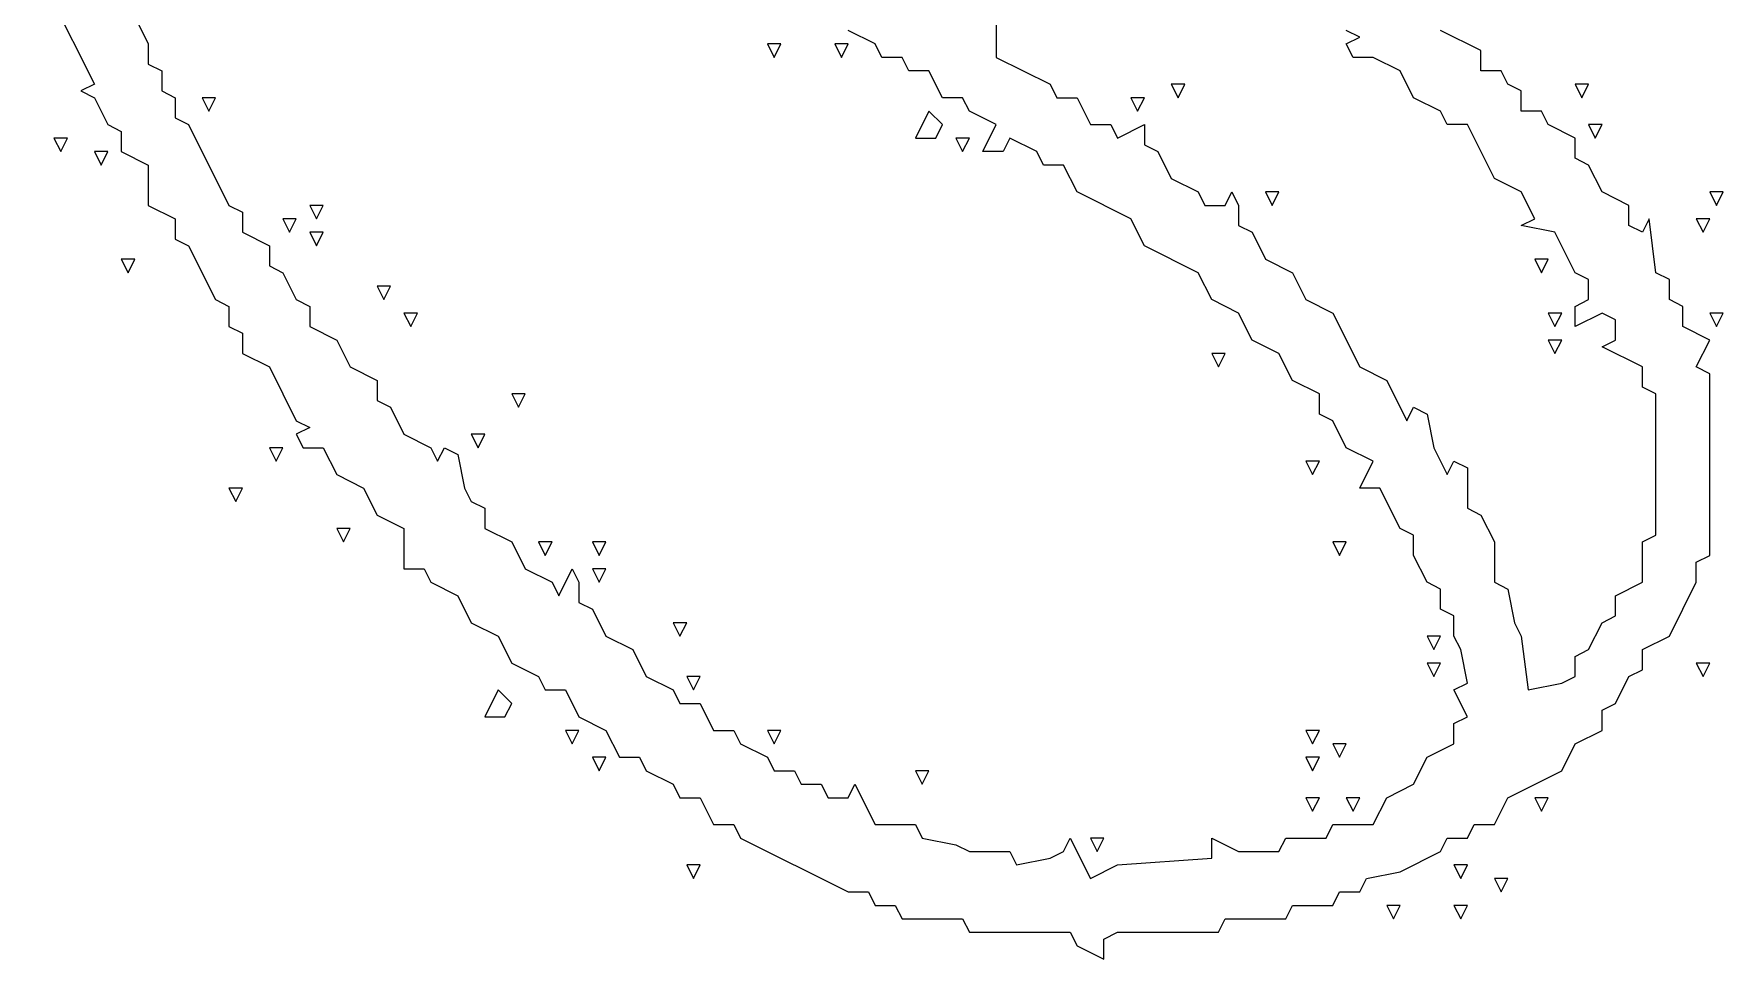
# Model space of a CAD drawing. Extents: x 11 to 152, y 0 to 170.
# Drawn here: x 128.92 to 151.94, y 62.54 to 75.14 of the extents above; entities that cross this region are included whole.
import ezdxf

# ---------------------------------------------------------------- set-up
doc = ezdxf.new("R2010")
doc.units = 0
doc.layers.add('Layer0', color=7, linetype='Continuous')

msp = doc.modelspace()

# ---------------------------------------------------------------- linework, layer by layer
at = {"layer": 'Layer0', "color": 5, "linetype": 'CONTINUOUS'}
for p, q in [((128.9213, 76.10572, 0.1), (129.7465, 74.45523, 0.1)), ((130.2967, 75.37217, 0.1), (130.48, 75.00539, 0.1)), ((142.0334, 75.37217, 0.1), (142.0334, 74.82201, 0.1)), ((140.383, 75.00539, 0.1), (140.0162, 75.18878, 0.1)), ((146.9849, 75.09709, 0.1), (146.8015, 75.18878, 0.1)), ((146.8015, 75.00539, 0.1), (146.9849, 75.09709, 0.1)), ((148.6354, 74.9137, 0.1), (148.0852, 75.18878, 0.1)), ((130.48, 75.00539, 0.1), (130.48, 74.73031, 0.1)), ((138.9159, 75.00539, 0.1), (139.0076, 74.82201, 0.1)), ((139.0992, 75.00539, 0.1), (138.9159, 75.00539, 0.1)), ((139.0076, 74.82201, 0.1), (139.0992, 75.00539, 0.1)), ((139.8328, 75.00539, 0.1), (139.9245, 74.82201, 0.1)), ((140.0162, 75.00539, 0.1), (139.8328, 75.00539, 0.1)), ((139.9245, 74.82201, 0.1), (140.0162, 75.00539, 0.1)), ((140.4746, 74.82201, 0.1), (140.383, 75.00539, 0.1)), ((140.7497, 74.82201, 0.1), (140.4746, 74.82201, 0.1)), ((140.8414, 74.63862, 0.1), (140.7497, 74.82201, 0.1)), ((142.0334, 74.82201, 0.1), (142.767, 74.45523, 0.1)), ((146.8932, 74.82201, 0.1), (146.8015, 75.00539, 0.1)), ((147.1683, 74.82201, 0.1), (146.8932, 74.82201, 0.1)), ((147.5351, 74.63862, 0.1), (147.1683, 74.82201, 0.1)), ((148.6354, 74.63862, 0.1), (148.6354, 74.9137, 0.1)), ((130.48, 74.73031, 0.1), (130.6634, 74.63862, 0.1)), ((130.6634, 74.63862, 0.1), (130.6634, 74.36354, 0.1)), ((141.1165, 74.63862, 0.1), (140.8414, 74.63862, 0.1)), ((141.2999, 74.27184, 0.1), (141.1165, 74.63862, 0.1)), ((147.7184, 74.27184, 0.1), (147.5351, 74.63862, 0.1)), ((148.9105, 74.63862, 0.1), (148.6354, 74.63862, 0.1)), ((149.0022, 74.45523, 0.1), (148.9105, 74.63862, 0.1)), ((129.7465, 74.45523, 0.1), (129.5631, 74.36354, 0.1)), ((129.5631, 74.36354, 0.1), (129.7465, 74.27184, 0.1)), ((130.6634, 74.36354, 0.1), (130.8468, 74.27184, 0.1)), ((142.767, 74.45523, 0.1), (142.8587, 74.27184, 0.1)), ((144.4175, 74.45523, 0.1), (144.5092, 74.27184, 0.1)), ((144.6009, 74.45523, 0.1), (144.4175, 74.45523, 0.1)), ((144.5092, 74.27184, 0.1), (144.6009, 74.45523, 0.1)), ((149.1855, 74.36354, 0.1), (149.0022, 74.45523, 0.1)), ((149.1855, 74.08846, 0.1), (149.1855, 74.36354, 0.1)), ((149.9191, 74.45523, 0.1), (150.0108, 74.27184, 0.1)), ((150.1025, 74.45523, 0.1), (149.9191, 74.45523, 0.1)), ((150.0108, 74.27184, 0.1), (150.1025, 74.45523, 0.1)), ((129.7465, 74.27184, 0.1), (129.9299, 73.90507, 0.1)), ((130.8468, 74.27184, 0.1), (130.8468, 73.99676, 0.1)), ((131.2136, 74.27184, 0.1), (131.3053, 74.08846, 0.1)), ((131.397, 74.27184, 0.1), (131.2136, 74.27184, 0.1)), ((131.3053, 74.08846, 0.1), (131.397, 74.27184, 0.1)), ((141.575, 74.27184, 0.1), (141.2999, 74.27184, 0.1)), ((141.6667, 74.08846, 0.1), (141.575, 74.27184, 0.1)), ((142.8587, 74.27184, 0.1), (143.1338, 74.27184, 0.1)), ((143.1338, 74.27184, 0.1), (143.3172, 73.90507, 0.1)), ((143.8673, 74.27184, 0.1), (143.959, 74.08846, 0.1)), ((144.0507, 74.27184, 0.1), (143.8673, 74.27184, 0.1)), ((143.959, 74.08846, 0.1), (144.0507, 74.27184, 0.1)), ((148.0852, 74.08846, 0.1), (147.7184, 74.27184, 0.1)), ((129.9299, 73.90507, 0.1), (130.1133, 73.81338, 0.1)), ((130.8468, 73.99676, 0.1), (131.0302, 73.90507, 0.1)), ((131.0302, 73.90507, 0.1), (131.5804, 72.80475, 0.1)), ((141.1165, 74.08846, 0.1), (140.9331, 73.72168, 0.1)), ((141.2999, 73.90507, 0.1), (141.1165, 74.08846, 0.1)), ((141.2082, 73.72168, 0.1), (141.2999, 73.90507, 0.1)), ((142.0334, 73.90507, 0.1), (141.6667, 74.08846, 0.1)), ((141.8501, 73.5383, 0.1), (142.0334, 73.90507, 0.1)), ((143.3172, 73.90507, 0.1), (143.5922, 73.90507, 0.1)), ((143.5922, 73.90507, 0.1), (143.6839, 73.72168, 0.1)), ((143.6839, 73.72168, 0.1), (144.0507, 73.90507, 0.1)), ((144.0507, 73.90507, 0.1), (144.0507, 73.62999, 0.1)), ((148.1769, 73.90507, 0.1), (148.0852, 74.08846, 0.1)), ((148.452, 73.90507, 0.1), (148.1769, 73.90507, 0.1)), ((148.8188, 73.17152, 0.1), (148.452, 73.90507, 0.1)), ((149.4606, 74.08846, 0.1), (149.1855, 74.08846, 0.1)), ((149.5523, 73.90507, 0.1), (149.4606, 74.08846, 0.1)), ((149.9191, 73.72168, 0.1), (149.5523, 73.90507, 0.1)), ((150.1025, 73.90507, 0.1), (150.1942, 73.72168, 0.1)), ((150.2859, 73.90507, 0.1), (150.1025, 73.90507, 0.1)), ((150.1942, 73.72168, 0.1), (150.2859, 73.90507, 0.1)), ((129.1963, 73.72168, 0.1), (129.288, 73.5383, 0.1)), ((129.3797, 73.72168, 0.1), (129.1963, 73.72168, 0.1)), ((129.288, 73.5383, 0.1), (129.3797, 73.72168, 0.1)), ((130.1133, 73.81338, 0.1), (130.1133, 73.5383, 0.1)), ((140.9331, 73.72168, 0.1), (141.2082, 73.72168, 0.1)), ((141.4833, 73.72168, 0.1), (141.575, 73.5383, 0.1)), ((141.6667, 73.72168, 0.1), (141.4833, 73.72168, 0.1)), ((141.575, 73.5383, 0.1), (141.6667, 73.72168, 0.1)), ((142.2168, 73.72168, 0.1), (142.1251, 73.5383, 0.1)), ((142.5836, 73.5383, 0.1), (142.2168, 73.72168, 0.1)), ((149.9191, 73.4466, 0.1), (149.9191, 73.72168, 0.1)), ((129.7465, 73.5383, 0.1), (129.8382, 73.35491, 0.1)), ((129.9299, 73.5383, 0.1), (129.7465, 73.5383, 0.1)), ((129.8382, 73.35491, 0.1), (129.9299, 73.5383, 0.1)), ((130.1133, 73.5383, 0.1), (130.48, 73.35491, 0.1)), ((142.1251, 73.5383, 0.1), (141.8501, 73.5383, 0.1)), ((142.6753, 73.35491, 0.1), (142.5836, 73.5383, 0.1)), ((144.0507, 73.62999, 0.1), (144.2341, 73.5383, 0.1)), ((144.2341, 73.5383, 0.1), (144.4175, 73.17152, 0.1)), ((150.1025, 73.35491, 0.1), (149.9191, 73.4466, 0.1)), ((130.48, 73.35491, 0.1), (130.48, 72.80475, 0.1)), ((142.9504, 73.35491, 0.1), (142.6753, 73.35491, 0.1)), ((143.1338, 72.98813, 0.1), (142.9504, 73.35491, 0.1)), ((150.2859, 72.98813, 0.1), (150.1025, 73.35491, 0.1)), ((143.8673, 72.62136, 0.1), (143.1338, 72.98813, 0.1)), ((144.4175, 73.17152, 0.1), (144.7843, 72.98813, 0.1)), ((144.7843, 72.98813, 0.1), (144.8759, 72.80475, 0.1)), ((145.151, 72.80475, 0.1), (145.2427, 72.98813, 0.1)), ((145.2427, 72.98813, 0.1), (145.3344, 72.80475, 0.1)), ((145.7012, 72.98813, 0.1), (145.7929, 72.80475, 0.1)), ((145.8846, 72.98813, 0.1), (145.7012, 72.98813, 0.1)), ((145.7929, 72.80475, 0.1), (145.8846, 72.98813, 0.1)), ((149.1855, 72.98813, 0.1), (148.8188, 73.17152, 0.1)), ((149.3689, 72.62136, 0.1), (149.1855, 72.98813, 0.1)), ((150.6526, 72.80475, 0.1), (150.2859, 72.98813, 0.1)), ((151.753, 72.98813, 0.1), (151.8447, 72.80475, 0.1)), ((151.9364, 72.98813, 0.1), (151.753, 72.98813, 0.1)), ((151.8447, 72.80475, 0.1), (151.9364, 72.98813, 0.1)), ((130.48, 72.80475, 0.1), (130.8468, 72.62136, 0.1)), ((131.5804, 72.80475, 0.1), (131.7638, 72.71305, 0.1)), ((132.6807, 72.80475, 0.1), (132.7724, 72.62136, 0.1)), ((132.8641, 72.80475, 0.1), (132.6807, 72.80475, 0.1)), ((132.7724, 72.62136, 0.1), (132.8641, 72.80475, 0.1)), ((144.8759, 72.80475, 0.1), (145.151, 72.80475, 0.1)), ((145.3344, 72.80475, 0.1), (145.3344, 72.52967, 0.1)), ((150.6526, 72.52967, 0.1), (150.6526, 72.80475, 0.1)), ((130.8468, 72.62136, 0.1), (130.8468, 72.34628, 0.1)), ((131.7638, 72.71305, 0.1), (131.7638, 72.43797, 0.1)), ((132.3139, 72.62136, 0.1), (132.4056, 72.43797, 0.1)), ((132.4973, 72.62136, 0.1), (132.3139, 72.62136, 0.1)), ((132.4056, 72.43797, 0.1), (132.4973, 72.62136, 0.1)), ((144.0507, 72.25458, 0.1), (143.8673, 72.62136, 0.1)), ((145.3344, 72.52967, 0.1), (145.5178, 72.43797, 0.1)), ((149.1855, 72.52967, 0.1), (149.3689, 72.62136, 0.1)), ((149.644, 72.43797, 0.1), (149.1855, 72.52967, 0.1)), ((150.836, 72.43797, 0.1), (150.6526, 72.52967, 0.1)), ((150.9277, 72.62136, 0.1), (150.836, 72.43797, 0.1)), ((151.0194, 71.88781, 0.1), (150.9277, 72.62136, 0.1)), ((151.5696, 72.62136, 0.1), (151.6613, 72.43797, 0.1)), ((151.753, 72.62136, 0.1), (151.5696, 72.62136, 0.1)), ((151.6613, 72.43797, 0.1), (151.753, 72.62136, 0.1)), ((130.8468, 72.34628, 0.1), (131.0302, 72.25458, 0.1)), ((131.7638, 72.43797, 0.1), (132.1305, 72.25458, 0.1)), ((132.6807, 72.43797, 0.1), (132.7724, 72.25458, 0.1)), ((132.8641, 72.43797, 0.1), (132.6807, 72.43797, 0.1)), ((132.7724, 72.25458, 0.1), (132.8641, 72.43797, 0.1)), ((145.5178, 72.43797, 0.1), (145.7012, 72.0712, 0.1)), ((149.9191, 71.88781, 0.1), (149.644, 72.43797, 0.1)), ((130.1133, 72.0712, 0.1), (130.205, 71.88781, 0.1)), ((130.2967, 72.0712, 0.1), (130.1133, 72.0712, 0.1)), ((130.205, 71.88781, 0.1), (130.2967, 72.0712, 0.1)), ((131.0302, 72.25458, 0.1), (131.397, 71.52104, 0.1)), ((132.1305, 72.25458, 0.1), (132.1305, 71.9795, 0.1)), ((144.7843, 71.88781, 0.1), (144.0507, 72.25458, 0.1)), ((145.7012, 72.0712, 0.1), (146.068, 71.88781, 0.1)), ((149.3689, 72.0712, 0.1), (149.4606, 71.88781, 0.1)), ((149.5523, 72.0712, 0.1), (149.3689, 72.0712, 0.1)), ((149.4606, 71.88781, 0.1), (149.5523, 72.0712, 0.1)), ((132.1305, 71.9795, 0.1), (132.3139, 71.88781, 0.1)), ((132.3139, 71.88781, 0.1), (132.4973, 71.52104, 0.1)), ((144.9676, 71.52104, 0.1), (144.7843, 71.88781, 0.1)), ((146.068, 71.88781, 0.1), (146.2513, 71.52104, 0.1)), ((150.1025, 71.79612, 0.1), (149.9191, 71.88781, 0.1)), ((151.2028, 71.79612, 0.1), (151.0194, 71.88781, 0.1)), ((133.5976, 71.70442, 0.1), (133.6893, 71.52104, 0.1)), ((133.781, 71.70442, 0.1), (133.5976, 71.70442, 0.1)), ((133.6893, 71.52104, 0.1), (133.781, 71.70442, 0.1)), ((150.1025, 71.52104, 0.1), (150.1025, 71.79612, 0.1)), ((151.2028, 71.52104, 0.1), (151.2028, 71.79612, 0.1)), ((131.397, 71.52104, 0.1), (131.5804, 71.42934, 0.1)), ((131.5804, 71.42934, 0.1), (131.5804, 71.15426, 0.1)), ((132.4973, 71.52104, 0.1), (132.6807, 71.42934, 0.1)), ((132.6807, 71.42934, 0.1), (132.6807, 71.15426, 0.1)), ((145.3344, 71.33765, 0.1), (144.9676, 71.52104, 0.1)), ((146.2513, 71.52104, 0.1), (146.6181, 71.33765, 0.1)), ((149.9191, 71.42934, 0.1), (150.1025, 71.52104, 0.1)), ((149.9191, 71.15426, 0.1), (149.9191, 71.42934, 0.1)), ((151.3862, 71.42934, 0.1), (151.2028, 71.52104, 0.1)), ((151.3862, 71.15426, 0.1), (151.3862, 71.42934, 0.1)), ((131.5804, 71.15426, 0.1), (131.7638, 71.06257, 0.1)), ((132.6807, 71.15426, 0.1), (133.0475, 70.97087, 0.1)), ((133.9644, 71.33765, 0.1), (134.0561, 71.15426, 0.1)), ((134.1478, 71.33765, 0.1), (133.9644, 71.33765, 0.1)), ((134.0561, 71.15426, 0.1), (134.1478, 71.33765, 0.1)), ((145.5178, 70.97087, 0.1), (145.3344, 71.33765, 0.1)), ((146.6181, 71.33765, 0.1), (146.9849, 70.6041, 0.1)), ((149.5523, 71.33765, 0.1), (149.644, 71.15426, 0.1)), ((149.7357, 71.33765, 0.1), (149.5523, 71.33765, 0.1)), ((149.644, 71.15426, 0.1), (149.7357, 71.33765, 0.1)), ((150.2859, 71.33765, 0.1), (149.9191, 71.15426, 0.1)), ((150.4693, 71.24595, 0.1), (150.2859, 71.33765, 0.1)), ((150.4693, 70.97087, 0.1), (150.4693, 71.24595, 0.1)), ((151.753, 70.97087, 0.1), (151.3862, 71.15426, 0.1)), ((151.753, 71.33765, 0.1), (151.8447, 71.15426, 0.1)), ((151.9364, 71.33765, 0.1), (151.753, 71.33765, 0.1)), ((151.8447, 71.15426, 0.1), (151.9364, 71.33765, 0.1)), ((131.7638, 71.06257, 0.1), (131.7638, 70.78749, 0.1)), ((133.0475, 70.97087, 0.1), (133.2309, 70.6041, 0.1)), ((145.8846, 70.78749, 0.1), (145.5178, 70.97087, 0.1)), ((149.5523, 70.97087, 0.1), (149.644, 70.78749, 0.1)), ((149.7357, 70.97087, 0.1), (149.5523, 70.97087, 0.1)), ((149.644, 70.78749, 0.1), (149.7357, 70.97087, 0.1)), ((150.2859, 70.87918, 0.1), (150.4693, 70.97087, 0.1)), ((151.5696, 70.6041, 0.1), (151.753, 70.97087, 0.1)), ((131.7638, 70.78749, 0.1), (132.1305, 70.6041, 0.1)), ((144.9676, 70.78749, 0.1), (145.0593, 70.6041, 0.1)), ((145.151, 70.78749, 0.1), (144.9676, 70.78749, 0.1)), ((145.0593, 70.6041, 0.1), (145.151, 70.78749, 0.1)), ((146.068, 70.42071, 0.1), (145.8846, 70.78749, 0.1)), ((150.836, 70.6041, 0.1), (150.2859, 70.87918, 0.1)), ((132.1305, 70.6041, 0.1), (132.4973, 69.87055, 0.1)), ((133.2309, 70.6041, 0.1), (133.5976, 70.42071, 0.1)), ((146.9849, 70.6041, 0.1), (147.3517, 70.42071, 0.1)), ((150.836, 70.32902, 0.1), (150.836, 70.6041, 0.1)), ((151.753, 70.51241, 0.1), (151.5696, 70.6041, 0.1)), ((151.753, 68.03668, 0.1), (151.753, 70.51241, 0.1)), ((133.5976, 70.42071, 0.1), (133.5976, 70.14563, 0.1)), ((135.4315, 70.23732, 0.1), (135.5232, 70.05394, 0.1)), ((135.6149, 70.23732, 0.1), (135.4315, 70.23732, 0.1)), ((135.5232, 70.05394, 0.1), (135.6149, 70.23732, 0.1)), ((146.4347, 70.23732, 0.1), (146.068, 70.42071, 0.1)), ((146.4347, 69.96224, 0.1), (146.4347, 70.23732, 0.1)), ((147.3517, 70.42071, 0.1), (147.6268, 69.87055, 0.1)), ((151.0194, 70.23732, 0.1), (150.836, 70.32902, 0.1)), ((151.0194, 68.31176, 0.1), (151.0194, 70.23732, 0.1)), ((133.5976, 70.14563, 0.1), (133.781, 70.05394, 0.1)), ((133.781, 70.05394, 0.1), (133.9644, 69.68716, 0.1)), ((147.6268, 69.87055, 0.1), (147.7184, 70.05394, 0.1)), ((147.7184, 70.05394, 0.1), (147.9018, 69.96224, 0.1)), ((132.4973, 69.87055, 0.1), (132.6807, 69.77886, 0.1)), ((132.6807, 69.77886, 0.1), (132.4973, 69.68716, 0.1)), ((146.6181, 69.87055, 0.1), (146.4347, 69.96224, 0.1)), ((146.8015, 69.50378, 0.1), (146.6181, 69.87055, 0.1)), ((147.9018, 69.96224, 0.1), (147.9935, 69.50378, 0.1)), ((132.4973, 69.68716, 0.1), (132.589, 69.50378, 0.1)), ((133.9644, 69.68716, 0.1), (134.3312, 69.50378, 0.1)), ((134.8813, 69.68716, 0.1), (134.973, 69.50378, 0.1)), ((135.0647, 69.68716, 0.1), (134.8813, 69.68716, 0.1)), ((134.973, 69.50378, 0.1), (135.0647, 69.68716, 0.1)), ((132.1305, 69.50378, 0.1), (132.2222, 69.32039, 0.1)), ((132.3139, 69.50378, 0.1), (132.1305, 69.50378, 0.1)), ((132.2222, 69.32039, 0.1), (132.3139, 69.50378, 0.1)), ((132.589, 69.50378, 0.1), (132.8641, 69.50378, 0.1)), ((132.8641, 69.50378, 0.1), (133.0475, 69.137, 0.1)), ((134.3312, 69.50378, 0.1), (134.4229, 69.32039, 0.1)), ((134.4229, 69.32039, 0.1), (134.5146, 69.50378, 0.1)), ((134.5146, 69.50378, 0.1), (134.698, 69.41208, 0.1)), ((134.698, 69.41208, 0.1), (134.7896, 68.95361, 0.1)), ((146.2513, 69.32039, 0.1), (146.343, 69.137, 0.1)), ((146.4347, 69.32039, 0.1), (146.2513, 69.32039, 0.1)), ((146.343, 69.137, 0.1), (146.4347, 69.32039, 0.1)), ((147.1683, 69.32039, 0.1), (146.8015, 69.50378, 0.1)), ((146.9849, 68.95361, 0.1), (147.1683, 69.32039, 0.1)), ((147.9935, 69.50378, 0.1), (148.1769, 69.137, 0.1)), ((148.1769, 69.137, 0.1), (148.2686, 69.32039, 0.1)), ((148.2686, 69.32039, 0.1), (148.452, 69.22869, 0.1)), ((133.0475, 69.137, 0.1), (133.4142, 68.95361, 0.1)), ((148.452, 69.22869, 0.1), (148.452, 68.67853, 0.1)), ((131.5804, 68.95361, 0.1), (131.6721, 68.77023, 0.1)), ((131.7638, 68.95361, 0.1), (131.5804, 68.95361, 0.1)), ((131.6721, 68.77023, 0.1), (131.7638, 68.95361, 0.1)), ((133.4142, 68.95361, 0.1), (133.5976, 68.58684, 0.1)), ((134.7896, 68.95361, 0.1), (134.8813, 68.77023, 0.1)), ((147.26, 68.95361, 0.1), (146.9849, 68.95361, 0.1)), ((147.5351, 68.40345, 0.1), (147.26, 68.95361, 0.1)), ((133.5976, 68.58684, 0.1), (133.9644, 68.40345, 0.1)), ((134.8813, 68.77023, 0.1), (135.0647, 68.67853, 0.1)), ((135.0647, 68.67853, 0.1), (135.0647, 68.40345, 0.1)), ((148.452, 68.67853, 0.1), (148.6354, 68.58684, 0.1)), ((148.6354, 68.58684, 0.1), (148.8188, 68.22006, 0.1)), ((133.0475, 68.40345, 0.1), (133.1392, 68.22006, 0.1)), ((133.2309, 68.40345, 0.1), (133.0475, 68.40345, 0.1)), ((133.1392, 68.22006, 0.1), (133.2309, 68.40345, 0.1)), ((133.9644, 68.40345, 0.1), (133.9644, 67.85329, 0.1)), ((135.0647, 68.40345, 0.1), (135.4315, 68.22006, 0.1)), ((147.7184, 68.31176, 0.1), (147.5351, 68.40345, 0.1)), ((135.4315, 68.22006, 0.1), (135.6149, 67.85329, 0.1)), ((135.7983, 68.22006, 0.1), (135.89, 68.03668, 0.1)), ((135.9817, 68.22006, 0.1), (135.7983, 68.22006, 0.1)), ((135.89, 68.03668, 0.1), (135.9817, 68.22006, 0.1)), ((136.5318, 68.22006, 0.1), (136.6235, 68.03668, 0.1)), ((136.7152, 68.22006, 0.1), (136.5318, 68.22006, 0.1)), ((136.6235, 68.03668, 0.1), (136.7152, 68.22006, 0.1)), ((146.6181, 68.22006, 0.1), (146.7098, 68.03668, 0.1)), ((146.8015, 68.22006, 0.1), (146.6181, 68.22006, 0.1)), ((146.7098, 68.03668, 0.1), (146.8015, 68.22006, 0.1)), ((147.7184, 68.03668, 0.1), (147.7184, 68.31176, 0.1)), ((148.8188, 68.22006, 0.1), (148.8188, 67.6699, 0.1)), ((150.836, 68.22006, 0.1), (151.0194, 68.31176, 0.1)), ((150.836, 67.6699, 0.1), (150.836, 68.22006, 0.1)), ((147.9018, 67.6699, 0.1), (147.7184, 68.03668, 0.1)), ((151.5696, 67.94498, 0.1), (151.753, 68.03668, 0.1)), ((151.5696, 67.6699, 0.1), (151.5696, 67.94498, 0.1)), ((133.9644, 67.85329, 0.1), (134.2395, 67.85329, 0.1)), ((134.2395, 67.85329, 0.1), (134.3312, 67.6699, 0.1)), ((134.3312, 67.6699, 0.1), (134.698, 67.48652, 0.1)), ((135.6149, 67.85329, 0.1), (135.9817, 67.6699, 0.1)), ((135.9817, 67.6699, 0.1), (136.0734, 67.48652, 0.1)), ((136.0734, 67.48652, 0.1), (136.2567, 67.85329, 0.1)), ((136.2567, 67.85329, 0.1), (136.3484, 67.6699, 0.1)), ((136.3484, 67.6699, 0.1), (136.3484, 67.39482, 0.1)), ((136.5318, 67.85329, 0.1), (136.6235, 67.6699, 0.1)), ((136.7152, 67.85329, 0.1), (136.5318, 67.85329, 0.1)), ((136.6235, 67.6699, 0.1), (136.7152, 67.85329, 0.1)), ((148.0852, 67.57821, 0.1), (147.9018, 67.6699, 0.1)), ((148.8188, 67.6699, 0.1), (149.0022, 67.57821, 0.1)), ((150.4693, 67.48652, 0.1), (150.836, 67.6699, 0.1)), ((151.2028, 66.93635, 0.1), (151.5696, 67.6699, 0.1)), ((134.698, 67.48652, 0.1), (134.8813, 67.11974, 0.1)), ((148.0852, 67.30313, 0.1), (148.0852, 67.57821, 0.1)), ((149.0022, 67.57821, 0.1), (149.0939, 67.11974, 0.1)), ((150.4693, 67.21143, 0.1), (150.4693, 67.48652, 0.1)), ((136.3484, 67.39482, 0.1), (136.5318, 67.30313, 0.1)), ((136.5318, 67.30313, 0.1), (136.7152, 66.93635, 0.1)), ((148.2686, 67.21143, 0.1), (148.0852, 67.30313, 0.1)), ((148.2686, 66.93635, 0.1), (148.2686, 67.21143, 0.1)), ((150.2859, 67.11974, 0.1), (150.4693, 67.21143, 0.1)), ((134.8813, 67.11974, 0.1), (135.2481, 66.93635, 0.1)), ((137.6321, 67.11974, 0.1), (137.7238, 66.93635, 0.1)), ((137.8155, 67.11974, 0.1), (137.6321, 67.11974, 0.1)), ((137.7238, 66.93635, 0.1), (137.8155, 67.11974, 0.1)), ((149.0939, 67.11974, 0.1), (149.1855, 66.93635, 0.1)), ((150.1025, 66.75297, 0.1), (150.2859, 67.11974, 0.1)), ((135.2481, 66.93635, 0.1), (135.4315, 66.56958, 0.1)), ((136.7152, 66.93635, 0.1), (137.082, 66.75297, 0.1)), ((137.082, 66.75297, 0.1), (137.2654, 66.38619, 0.1)), ((147.9018, 66.93635, 0.1), (147.9935, 66.75297, 0.1)), ((148.0852, 66.93635, 0.1), (147.9018, 66.93635, 0.1)), ((147.9935, 66.75297, 0.1), (148.0852, 66.93635, 0.1)), ((148.3603, 66.75297, 0.1), (148.2686, 66.93635, 0.1)), ((148.452, 66.2945, 0.1), (148.3603, 66.75297, 0.1)), ((149.1855, 66.93635, 0.1), (149.2772, 66.2028, 0.1)), ((149.9191, 66.66127, 0.1), (150.1025, 66.75297, 0.1)), ((150.836, 66.75297, 0.1), (151.2028, 66.93635, 0.1)), ((150.836, 66.47789, 0.1), (150.836, 66.75297, 0.1)), ((135.4315, 66.56958, 0.1), (135.7983, 66.38619, 0.1)), ((147.9018, 66.56958, 0.1), (147.9935, 66.38619, 0.1)), ((148.0852, 66.56958, 0.1), (147.9018, 66.56958, 0.1)), ((147.9935, 66.38619, 0.1), (148.0852, 66.56958, 0.1)), ((149.9191, 66.38619, 0.1), (149.9191, 66.66127, 0.1)), ((151.5696, 66.56958, 0.1), (151.6613, 66.38619, 0.1)), ((151.753, 66.56958, 0.1), (151.5696, 66.56958, 0.1)), ((151.6613, 66.38619, 0.1), (151.753, 66.56958, 0.1)), ((135.7983, 66.38619, 0.1), (135.89, 66.2028, 0.1)), ((137.2654, 66.38619, 0.1), (137.6321, 66.2028, 0.1)), ((137.8155, 66.38619, 0.1), (137.9072, 66.2028, 0.1)), ((137.9989, 66.38619, 0.1), (137.8155, 66.38619, 0.1)), ((137.9072, 66.2028, 0.1), (137.9989, 66.38619, 0.1)), ((148.2686, 66.2028, 0.1), (148.452, 66.2945, 0.1)), ((149.2772, 66.2028, 0.1), (149.7357, 66.2945, 0.1)), ((149.7357, 66.2945, 0.1), (149.9191, 66.38619, 0.1)), ((150.4693, 66.01942, 0.1), (150.6526, 66.38619, 0.1)), ((150.6526, 66.38619, 0.1), (150.836, 66.47789, 0.1)), ((135.2481, 66.2028, 0.1), (135.0647, 65.83603, 0.1)), ((135.4315, 66.01942, 0.1), (135.2481, 66.2028, 0.1)), ((135.89, 66.2028, 0.1), (136.165, 66.2028, 0.1)), ((136.165, 66.2028, 0.1), (136.3484, 65.83603, 0.1)), ((137.6321, 66.2028, 0.1), (137.7238, 66.01942, 0.1)), ((148.452, 65.83603, 0.1), (148.2686, 66.2028, 0.1)), ((135.0647, 65.83603, 0.1), (135.3398, 65.83603, 0.1)), ((135.3398, 65.83603, 0.1), (135.4315, 66.01942, 0.1)), ((136.3484, 65.83603, 0.1), (136.7152, 65.65264, 0.1)), ((137.7238, 66.01942, 0.1), (137.9989, 66.01942, 0.1)), ((137.9989, 66.01942, 0.1), (138.1823, 65.65264, 0.1)), ((148.2686, 65.74434, 0.1), (148.452, 65.83603, 0.1)), ((150.2859, 65.92772, 0.1), (150.4693, 66.01942, 0.1)), ((150.2859, 65.65264, 0.1), (150.2859, 65.92772, 0.1)), ((136.165, 65.65264, 0.1), (136.2567, 65.46926, 0.1)), ((136.3484, 65.65264, 0.1), (136.165, 65.65264, 0.1)), ((136.2567, 65.46926, 0.1), (136.3484, 65.65264, 0.1)), ((136.7152, 65.65264, 0.1), (136.8986, 65.28587, 0.1)), ((138.1823, 65.65264, 0.1), (138.4574, 65.65264, 0.1)), ((138.4574, 65.65264, 0.1), (138.5491, 65.46926, 0.1)), ((138.9159, 65.65264, 0.1), (139.0076, 65.46926, 0.1)), ((139.0992, 65.65264, 0.1), (138.9159, 65.65264, 0.1)), ((139.0076, 65.46926, 0.1), (139.0992, 65.65264, 0.1)), ((146.2513, 65.65264, 0.1), (146.343, 65.46926, 0.1)), ((146.4347, 65.65264, 0.1), (146.2513, 65.65264, 0.1)), ((146.343, 65.46926, 0.1), (146.4347, 65.65264, 0.1)), ((148.2686, 65.46926, 0.1), (148.2686, 65.74434, 0.1)), ((149.9191, 65.46926, 0.1), (150.2859, 65.65264, 0.1)), ((138.5491, 65.46926, 0.1), (138.9159, 65.28587, 0.1)), ((146.6181, 65.46926, 0.1), (146.7098, 65.28587, 0.1)), ((146.8015, 65.46926, 0.1), (146.6181, 65.46926, 0.1)), ((146.7098, 65.28587, 0.1), (146.8015, 65.46926, 0.1)), ((147.9018, 65.28587, 0.1), (148.2686, 65.46926, 0.1)), ((149.7357, 65.10248, 0.1), (149.9191, 65.46926, 0.1)), ((136.5318, 65.28587, 0.1), (136.6235, 65.10248, 0.1)), ((136.7152, 65.28587, 0.1), (136.5318, 65.28587, 0.1)), ((136.6235, 65.10248, 0.1), (136.7152, 65.28587, 0.1)), ((136.8986, 65.28587, 0.1), (137.1737, 65.28587, 0.1)), ((137.1737, 65.28587, 0.1), (137.2654, 65.10248, 0.1)), ((138.9159, 65.28587, 0.1), (139.0076, 65.10248, 0.1)), ((146.2513, 65.28587, 0.1), (146.343, 65.10248, 0.1)), ((146.4347, 65.28587, 0.1), (146.2513, 65.28587, 0.1)), ((146.343, 65.10248, 0.1), (146.4347, 65.28587, 0.1)), ((147.7184, 64.91909, 0.1), (147.9018, 65.28587, 0.1)), ((137.2654, 65.10248, 0.1), (137.6321, 64.91909, 0.1)), ((137.6321, 64.91909, 0.1), (137.7238, 64.73571, 0.1)), ((139.0076, 65.10248, 0.1), (139.2826, 65.10248, 0.1)), ((139.2826, 65.10248, 0.1), (139.3743, 64.91909, 0.1)), ((139.3743, 64.91909, 0.1), (139.6494, 64.91909, 0.1)), ((139.6494, 64.91909, 0.1), (139.7411, 64.73571, 0.1)), ((140.0162, 64.73571, 0.1), (140.1079, 64.91909, 0.1)), ((140.1079, 64.91909, 0.1), (140.383, 64.36893, 0.1)), ((140.9331, 65.10248, 0.1), (141.0248, 64.91909, 0.1)), ((141.1165, 65.10248, 0.1), (140.9331, 65.10248, 0.1)), ((141.0248, 64.91909, 0.1), (141.1165, 65.10248, 0.1)), ((147.3517, 64.73571, 0.1), (147.7184, 64.91909, 0.1)), ((149.0022, 64.73571, 0.1), (149.7357, 65.10248, 0.1)), ((137.7238, 64.73571, 0.1), (137.9989, 64.73571, 0.1)), ((137.9989, 64.73571, 0.1), (138.1823, 64.36893, 0.1)), ((139.7411, 64.73571, 0.1), (140.0162, 64.73571, 0.1)), ((146.2513, 64.73571, 0.1), (146.343, 64.55232, 0.1)), ((146.4347, 64.73571, 0.1), (146.2513, 64.73571, 0.1)), ((146.343, 64.55232, 0.1), (146.4347, 64.73571, 0.1)), ((146.8015, 64.73571, 0.1), (146.8932, 64.55232, 0.1)), ((146.9849, 64.73571, 0.1), (146.8015, 64.73571, 0.1)), ((146.8932, 64.55232, 0.1), (146.9849, 64.73571, 0.1)), ((147.1683, 64.36893, 0.1), (147.3517, 64.73571, 0.1)), ((148.8188, 64.36893, 0.1), (149.0022, 64.73571, 0.1)), ((149.3689, 64.73571, 0.1), (149.4606, 64.55232, 0.1)), ((149.5523, 64.73571, 0.1), (149.3689, 64.73571, 0.1)), ((149.4606, 64.55232, 0.1), (149.5523, 64.73571, 0.1)), ((138.1823, 64.36893, 0.1), (138.4574, 64.36893, 0.1)), ((138.4574, 64.36893, 0.1), (138.5491, 64.18554, 0.1)), ((140.383, 64.36893, 0.1), (140.9331, 64.36893, 0.1)), ((140.9331, 64.36893, 0.1), (141.0248, 64.18554, 0.1)), ((146.5264, 64.18554, 0.1), (146.6181, 64.36893, 0.1)), ((146.6181, 64.36893, 0.1), (147.1683, 64.36893, 0.1)), ((148.452, 64.18554, 0.1), (148.5437, 64.36893, 0.1)), ((148.5437, 64.36893, 0.1), (148.8188, 64.36893, 0.1)), ((138.5491, 64.18554, 0.1), (140.0162, 63.452, 0.1)), ((141.0248, 64.18554, 0.1), (141.4833, 64.09385, 0.1)), ((141.4833, 64.09385, 0.1), (141.6667, 64.00216, 0.1)), ((141.6667, 64.00216, 0.1), (142.2168, 64.00216, 0.1)), ((142.2168, 64.00216, 0.1), (142.3085, 63.81877, 0.1)), ((142.767, 63.91046, 0.1), (142.9504, 64.00216, 0.1)), ((142.9504, 64.00216, 0.1), (143.0421, 64.18554, 0.1)), ((143.0421, 64.18554, 0.1), (143.3172, 63.63538, 0.1)), ((143.3172, 64.18554, 0.1), (143.4088, 64.00216, 0.1)), ((143.5005, 64.18554, 0.1), (143.3172, 64.18554, 0.1)), ((143.4088, 64.00216, 0.1), (143.5005, 64.18554, 0.1)), ((144.9676, 63.91046, 0.1), (144.9676, 64.18554, 0.1)), ((144.9676, 64.18554, 0.1), (145.3344, 64.00216, 0.1)), ((145.3344, 64.00216, 0.1), (145.8846, 64.00216, 0.1)), ((145.8846, 64.00216, 0.1), (145.9763, 64.18554, 0.1)), ((145.9763, 64.18554, 0.1), (146.5264, 64.18554, 0.1)), ((147.5351, 63.72708, 0.1), (148.0852, 64.00216, 0.1)), ((148.0852, 64.00216, 0.1), (148.1769, 64.18554, 0.1)), ((148.1769, 64.18554, 0.1), (148.452, 64.18554, 0.1)), ((137.8155, 63.81877, 0.1), (137.9072, 63.63538, 0.1)), ((137.9989, 63.81877, 0.1), (137.8155, 63.81877, 0.1)), ((137.9072, 63.63538, 0.1), (137.9989, 63.81877, 0.1)), ((142.3085, 63.81877, 0.1), (142.767, 63.91046, 0.1)), ((143.3172, 63.63538, 0.1), (143.6839, 63.81877, 0.1)), ((143.6839, 63.81877, 0.1), (144.9676, 63.91046, 0.1)), ((148.2686, 63.81877, 0.1), (148.3603, 63.63538, 0.1)), ((148.452, 63.81877, 0.1), (148.2686, 63.81877, 0.1)), ((148.3603, 63.63538, 0.1), (148.452, 63.81877, 0.1)), ((146.9849, 63.452, 0.1), (147.0766, 63.63538, 0.1)), ((147.0766, 63.63538, 0.1), (147.5351, 63.72708, 0.1)), ((148.8188, 63.63538, 0.1), (148.9105, 63.452, 0.1)), ((149.0022, 63.63538, 0.1), (148.8188, 63.63538, 0.1)), ((148.9105, 63.452, 0.1), (149.0022, 63.63538, 0.1)), ((140.0162, 63.452, 0.1), (140.2913, 63.452, 0.1)), ((140.2913, 63.452, 0.1), (140.383, 63.26861, 0.1)), ((146.6181, 63.26861, 0.1), (146.7098, 63.452, 0.1)), ((146.7098, 63.452, 0.1), (146.9849, 63.452, 0.1)), ((140.383, 63.26861, 0.1), (140.658, 63.26861, 0.1)), ((140.658, 63.26861, 0.1), (140.7497, 63.08522, 0.1)), ((140.7497, 63.08522, 0.1), (141.575, 63.08522, 0.1)), ((141.575, 63.08522, 0.1), (141.6667, 62.90183, 0.1)), ((145.0593, 62.90183, 0.1), (145.151, 63.08522, 0.1)), ((145.151, 63.08522, 0.1), (145.9763, 63.08522, 0.1)), ((145.9763, 63.08522, 0.1), (146.068, 63.26861, 0.1)), ((146.068, 63.26861, 0.1), (146.6181, 63.26861, 0.1)), ((147.3517, 63.26861, 0.1), (147.4434, 63.08522, 0.1)), ((147.5351, 63.26861, 0.1), (147.3517, 63.26861, 0.1)), ((147.4434, 63.08522, 0.1), (147.5351, 63.26861, 0.1)), ((148.2686, 63.26861, 0.1), (148.3603, 63.08522, 0.1)), ((148.452, 63.26861, 0.1), (148.2686, 63.26861, 0.1)), ((148.3603, 63.08522, 0.1), (148.452, 63.26861, 0.1)), ((141.6667, 62.90183, 0.1), (143.0421, 62.90183, 0.1)), ((143.0421, 62.90183, 0.1), (143.1338, 62.71845, 0.1)), ((143.5005, 62.81014, 0.1), (143.6839, 62.90183, 0.1)), ((143.6839, 62.90183, 0.1), (145.0593, 62.90183, 0.1)), ((143.1338, 62.71845, 0.1), (143.5005, 62.53506, 0.1)), ((143.5005, 62.53506, 0.1), (143.5005, 62.81014, 0.1))]:
    msp.add_line(p, q, dxfattribs=at)

doc.saveas('drawing.dxf')
